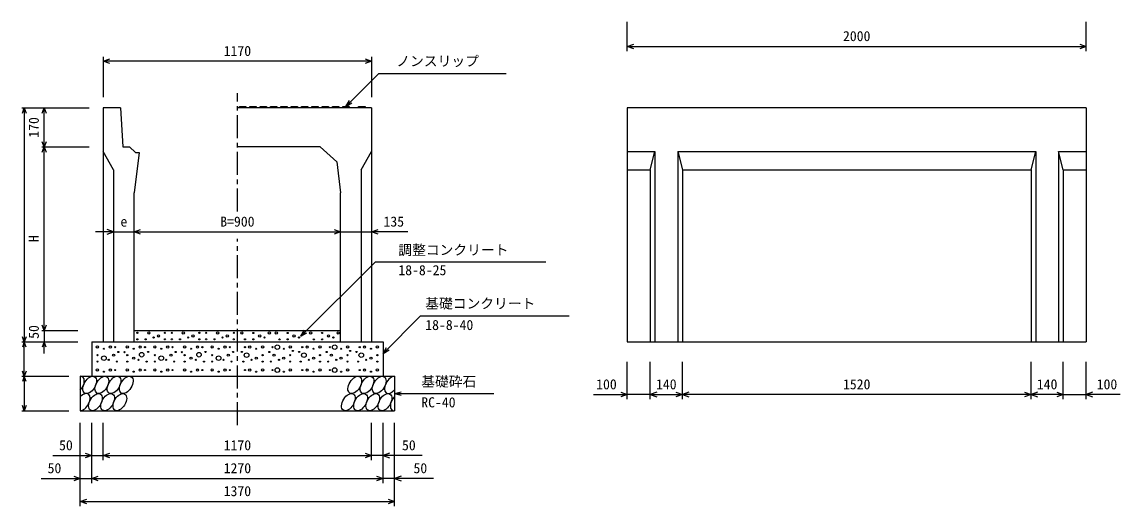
# Model space of a CAD drawing. Units: millimetres, scale not verified. Extents: x -16800 to 16800, y -5940 to 5940.
# Drawn here: x -12243 to -7456, y 520 to 2630 of the extents above; entities that cross this region are included whole.
import ezdxf
from ezdxf.enums import TextEntityAlignment as Align

# ---------------------------------------------------------------- set-up
doc = ezdxf.new("R2010")
doc.units = ezdxf.units.MM
doc.header["$LTSCALE"] = 20
doc.linetypes.add('CHAIN1', pattern=[8, 5, -1, 1, -1])
for name, color, linetype, lineweight in [('0-0_DIM', 7, 'Continuous', 25), ('0-2_HATCH', 6, 'Continuous', 25), ('0-5_OUTLINE', 3, 'Continuous', 25)]:
    doc.layers.add(name, color=color, linetype=linetype, lineweight=lineweight)
doc.styles.add('ＭＳ ゴシック', font='')
doc.styles.get('ＭＳ ゴシック').set_extended_font_data('MS Gothic')

msp = doc.modelspace()

# ---------------------------------------------------------------- linework, layer by layer
at = {"layer": '0-0_DIM'}
for p, q in [((-9603.83, 2503.44), (-9603.83, 2630.11)), ((-7603.83, 2503.44), (-7603.83, 2630.11)), ((-9603.83, 2523.44), (-7603.83, 2523.44)), ((-11888.42, 2478.65), (-11888.42, 2301.91)), ((-10718.42, 2458.65), (-11888.42, 2458.65)), ((-10718.42, 2478.65), (-10718.42, 2301.91)), ((-10830.42, 2261.94), (-10688.21, 2404.15)), ((-10131.32, 2404.15), (-10688.21, 2404.15)), ((-12242.62, 2255.44), (-11949.29, 2255.44)), ((-12232.62, 2255.44), (-12232.62, 1235.44)), ((-12145.96, 2085.44), (-12145.96, 2255.44)), ((-10830.42, 2261.94), (-10815.42, 2287.92)), ((-10830.42, 2261.94), (-10804.44, 2276.94)), ((-12155.96, 2085.44), (-11949.29, 2085.44)), ((-12145.96, 1285.44), (-12145.96, 2085.44)), ((-11843.42, 1714.79), (-11922.06, 1714.79)), ((-11843.42, 1714.79), (-11753.42, 1714.79)), ((-11753.42, 1714.79), (-10853.42, 1714.82)), ((-10853.42, 1714.82), (-10718.42, 1714.82)), ((-10560.95, 1714.82), (-10718.42, 1714.82)), ((-11026.5, 1260.44), (-10702.04, 1584.91)), ((-10702.04, 1584.91), (-9958.49, 1584.91)), ((-10504.77, 1349.1), (-10668.42, 1185.44)), ((-10504.77, 1349.1), (-9857.89, 1349.1)), ((-12155.96, 1285.44), (-11999.29, 1285.44)), ((-12145.96, 1285.44), (-12145.96, 1235.44)), ((-11026.5, 1260.44), (-11011.5, 1286.42)), ((-11026.5, 1260.44), (-11000.52, 1275.44)), ((-12242.62, 1235.44), (-11999.29, 1235.44)), ((-12232.62, 1085.44), (-12232.62, 1235.44)), ((-12145.96, 1235.44), (-12154.16, 1212.89)), ((-12137.75, 1212.89), (-12145.96, 1235.44)), ((-12145.96, 1185.44), (-12145.96, 1235.44)), ((-10668.42, 1185.44), (-10653.42, 1211.42)), ((-10668.42, 1185.44), (-10642.44, 1200.44)), ((-9603.83, 985.52), (-9603.83, 1149.27)), ((-9503.83, 985.52), (-9503.83, 1149.27)), ((-9363.83, 985.52), (-9363.83, 1149.27)), ((-7843.83, 985.52), (-7843.83, 1149.27)), ((-7703.83, 985.52), (-7703.83, 1149.27)), ((-7603.83, 985.52), (-7603.83, 1149.27)), ((-12242.62, 1085.44), (-12038.42, 1085.44)), ((-12232.62, 1085.44), (-12240.83, 1062.89)), ((-12232.62, 1085.44), (-12232.62, 935.44)), ((-12224.41, 1062.89), (-12232.62, 1085.44)), ((-10618.42, 1010.44), (-10589.44, 1018.21)), ((-10618.42, 1010.44), (-10589.44, 1002.68)), ((-10618.42, 1010.44), (-10185.11, 1010.44)), ((-9751.56, 1005.52), (-9603.83, 1005.52)), ((-9503.83, 1005.52), (-9603.83, 1005.52)), ((-9503.83, 1005.52), (-9363.83, 1005.52)), ((-7843.83, 1005.52), (-9363.83, 1005.52)), ((-7703.83, 1005.52), (-7843.83, 1005.52)), ((-7703.83, 1005.52), (-7603.83, 1005.52)), ((-7456.09, 1005.52), (-7603.83, 1005.52)), ((-12232.62, 935.44), (-12240.83, 957.99)), ((-12224.41, 957.99), (-12232.62, 935.44)), ((-12242.62, 935.44), (-12038.42, 935.44)), ((-11988.42, 519.93), (-11988.42, 882.27)), ((-11938.42, 619.93), (-11938.42, 882.27)), ((-11888.42, 719.93), (-11888.42, 882.27)), ((-10718.42, 719.93), (-10718.42, 882.27)), ((-10668.42, 619.93), (-10668.42, 882.27)), ((-10618.42, 519.93), (-10618.42, 882.27)), ((-12108.42, 739.93), (-11888.42, 739.93)), ((-11966.61, 750.19), (-11938.42, 739.93)), ((-11938.42, 739.93), (-11966.61, 729.67)), ((-11888.42, 739.93), (-11860.23, 750.19)), ((-11888.42, 739.93), (-10718.42, 739.93)), ((-11860.23, 729.67), (-11888.42, 739.93)), ((-10746.61, 750.19), (-10718.42, 739.93)), ((-10718.42, 739.93), (-10746.61, 729.67)), ((-10498.42, 739.93), (-10718.42, 739.93)), ((-10640.23, 750.19), (-10668.42, 739.93)), ((-10668.42, 739.93), (-10640.23, 729.67)), ((-12158.42, 639.93), (-11938.42, 639.93)), ((-12016.61, 650.19), (-11988.42, 639.93)), ((-11988.42, 639.93), (-12016.61, 629.67)), ((-11938.42, 639.93), (-11910.23, 650.19)), ((-11910.23, 629.67), (-11938.42, 639.93)), ((-11938.42, 639.93), (-10668.42, 639.93)), ((-10696.61, 650.19), (-10668.42, 639.93)), ((-10668.42, 639.93), (-10696.61, 629.67)), ((-10448.42, 639.93), (-10668.42, 639.93)), ((-10590.23, 650.19), (-10618.42, 639.93)), ((-10618.42, 639.93), (-10590.23, 629.67)), ((-11988.42, 539.93), (-10618.42, 539.93)), ((-10646.61, 550.19), (-10618.42, 539.93)), ((-10618.42, 539.93), (-10646.61, 529.67))]:
    msp.add_line(p, q, dxfattribs=at)
at = {"layer": '0-0_DIM', "linetype": 'CHAIN1'}
for p, q in [((-11303.42, 1803.43), (-11303.42, 2319.15)), ((-11303.42, 873.02), (-11303.42, 1685.07))]:
    msp.add_line(p, q, dxfattribs=at)
at = {"layer": '0-0_DIM'}
for points in [[(-9575.64, 2513.18), (-9603.83, 2523.44), (-9575.64, 2533.7)], [(-7632.02, 2533.7), (-7603.83, 2523.44), (-7632.02, 2513.18)], [(-11860.19, 2448.39), (-11888.38, 2458.65), (-11860.19, 2468.91)], [(-10746.57, 2468.91), (-10718.38, 2458.65), (-10746.57, 2448.39)], [(-12240.83, 2232.89), (-12232.62, 2255.44), (-12224.41, 2232.89)], [(-12154.16, 2232.89), (-12145.96, 2255.44), (-12137.75, 2232.89)], [(-12137.75, 2107.99), (-12145.96, 2085.44), (-12154.16, 2107.99)], [(-12154.16, 2062.89), (-12145.96, 2085.44), (-12137.75, 2062.89)], [(-11871.61, 1704.53), (-11843.42, 1714.79), (-11871.61, 1725.05)], [(-11725.23, 1704.53), (-11753.42, 1714.79), (-11725.23, 1725.05)], [(-10881.61, 1725.08), (-10853.42, 1714.82), (-10881.61, 1704.56)], [(-10690.23, 1704.56), (-10718.42, 1714.82), (-10690.23, 1725.08)], [(-12137.75, 1307.99), (-12145.96, 1285.44), (-12154.16, 1307.99)], [(-12224.41, 1257.99), (-12232.62, 1235.44), (-12240.83, 1257.99)], [(-12224.41, 1212.89), (-12232.62, 1235.44), (-12240.83, 1212.89)], [(-12224.41, 1107.99), (-12232.62, 1085.44), (-12240.83, 1107.99)], [(-9632.02, 1015.78), (-9603.83, 1005.52), (-9632.02, 995.26)], [(-9475.64, 1015.78), (-9503.83, 1005.52), (-9475.64, 995.26)], [(-9392.02, 1015.78), (-9363.83, 1005.52), (-9392.02, 995.26)], [(-9335.64, 1015.78), (-9363.83, 1005.52), (-9335.64, 995.26)], [(-7872.02, 1015.78), (-7843.83, 1005.52), (-7872.02, 995.26)], [(-7815.64, 1015.78), (-7843.83, 1005.52), (-7815.64, 995.26)], [(-7732.02, 1015.78), (-7703.83, 1005.52), (-7732.02, 995.26)], [(-7575.64, 1015.78), (-7603.83, 1005.52), (-7575.64, 995.26)], [(-11960.23, 529.67), (-11988.42, 539.93), (-11960.23, 550.19)]]:
    msp.add_lwpolyline(points, dxfattribs=at)
at = {"layer": '0-2_HATCH'}
for points in [[(-11295.42, 2255.44), (-11294.42, 2261.94), (-11266.42, 2261.94), (-11265.42, 2255.44)], [(-11250.42, 2255.44), (-11249.42, 2261.94), (-11221.42, 2261.94), (-11220.42, 2255.44)], [(-11205.42, 2255.44), (-11204.42, 2261.94), (-11176.42, 2261.94), (-11175.42, 2255.44)], [(-11160.42, 2255.44), (-11159.42, 2261.94), (-11131.42, 2261.94), (-11130.42, 2255.44)], [(-11115.42, 2255.44), (-11114.42, 2261.94), (-11086.42, 2261.94), (-11085.42, 2255.44)], [(-11070.42, 2255.44), (-11069.42, 2261.94), (-11041.42, 2261.94), (-11040.42, 2255.44)], [(-11025.42, 2255.44), (-11024.42, 2261.94), (-10996.42, 2261.94), (-10995.42, 2255.44)], [(-10980.42, 2255.44), (-10979.42, 2261.94), (-10951.42, 2261.94), (-10950.42, 2255.44)], [(-10935.42, 2255.44), (-10934.42, 2261.94), (-10906.42, 2261.94), (-10905.42, 2255.44)], [(-10890.42, 2255.44), (-10889.42, 2261.94), (-10861.42, 2261.94), (-10860.42, 2255.44)], [(-10845.42, 2255.44), (-10844.42, 2261.94), (-10816.42, 2261.94), (-10815.42, 2255.44)], [(-10775.92, 2255.44), (-10774.92, 2261.94), (-10746.92, 2261.94), (-10745.92, 2255.44)]]:
    msp.add_lwpolyline(points, dxfattribs=at)
for centre, radius in [((-11739.45, 1274.75), 2.5), ((-11739.45, 1246.74), 2.5), ((-11703.56, 1246.74), 2.5), ((-11689.54, 1274.75), 5), ((-11668.52, 1254.62), 2.5), ((-11647.49, 1261.62), 5), ((-11619.45, 1274.75), 2.5), ((-11619.45, 1246.74), 2.5), ((-11589.45, 1274.75), 2.5), ((-11589.45, 1246.74), 2.5), ((-11553.56, 1246.74), 2.5), ((-11539.54, 1274.75), 5), ((-11518.52, 1254.62), 2.5), ((-11497.49, 1261.62), 5), ((-11469.45, 1274.75), 2.5), ((-11469.45, 1246.74), 2.5), ((-11439.45, 1274.75), 2.5), ((-11439.45, 1246.74), 2.5), ((-11403.56, 1246.74), 2.5), ((-11389.54, 1274.75), 5), ((-11368.52, 1254.62), 2.5), ((-11347.49, 1261.62), 5), ((-11319.45, 1274.75), 2.5), ((-11319.45, 1246.74), 2.5), ((-11284.28, 1274.47), 5), ((-11270.26, 1246.46), 2.5), ((-11234.38, 1274.47), 2.5), ((-11234.38, 1246.46), 2.5), ((-11206.34, 1261.34), 5), ((-11185.31, 1254.33), 2.5), ((-11164.28, 1274.47), 5), ((-11134.28, 1274.47), 5), ((-11120.26, 1246.46), 2.5), ((-11084.38, 1274.47), 2.5), ((-11084.38, 1246.46), 2.5), ((-11056.34, 1261.34), 5), ((-11035.31, 1254.33), 2.5), ((-11014.28, 1274.47), 5), ((-10984.28, 1274.47), 5), ((-10970.26, 1246.46), 2.5), ((-10934.38, 1274.47), 2.5), ((-10934.38, 1246.46), 2.5), ((-10906.34, 1261.34), 5), ((-10885.31, 1254.33), 2.5), ((-10864.28, 1274.47), 5), ((-11913.45, 1213.49), 5), ((-11885.41, 1205.62), 2.5), ((-11857.38, 1212.62), 5), ((-11836.35, 1212.62), 2.5), ((-11783.45, 1213.49), 5), ((-11755.41, 1205.62), 2.5), ((-11727.38, 1212.62), 5), ((-11706.35, 1212.62), 2.5), ((-11663.45, 1213.49), 5), ((-11635.41, 1205.62), 2.5), ((-11607.38, 1212.62), 5), ((-11586.35, 1212.62), 2.5), ((-11533.45, 1213.49), 5), ((-11505.41, 1205.62), 2.5), ((-11477.38, 1212.62), 5), ((-11456.35, 1212.62), 2.5), ((-11413.45, 1213.49), 5), ((-11385.41, 1205.62), 2.5), ((-11357.38, 1212.62), 5), ((-11336.35, 1212.62), 2.5), ((-11270.49, 1212.62), 2.5), ((-11249.46, 1212.62), 5), ((-11221.43, 1205.62), 2.5), ((-11193.39, 1213.49), 5), ((-11150.49, 1212.62), 2.5), ((-11129.46, 1212.62), 10), ((-11101.43, 1205.62), 2.5), ((-11073.39, 1213.49), 5), ((-11062.05, 1195.93), 2.5), ((-11020.49, 1212.62), 2.5), ((-10999.46, 1212.62), 5), ((-10971.43, 1205.62), 2.5), ((-10943.39, 1213.49), 5), ((-10900.49, 1212.62), 2.5), ((-10879.46, 1212.62), 10), ((-10851.43, 1205.62), 2.5), ((-10823.39, 1213.49), 5), ((-10812.05, 1195.93), 2.5), ((-10770.49, 1212.62), 2.5), ((-10749.46, 1212.62), 5), ((-10721.43, 1205.62), 2.5), ((-10693.39, 1213.49), 5), ((-11913.45, 1177.6), 2.5), ((-11913.45, 1149.59), 2.5), ((-11885.41, 1164.47), 10), ((-11864.39, 1157.47), 2.5), ((-11843.36, 1177.6), 5), ((-11829.34, 1149.59), 2.5), ((-11822.33, 1191.61), 2.5), ((-11795.87, 1190.7), 2.5), ((-11783.45, 1177.6), 2.5), ((-11783.45, 1149.59), 2.5), ((-11755.41, 1164.47), 5), ((-11734.39, 1157.47), 2.5), ((-11720.84, 1179.61), 10), ((-11699.34, 1149.59), 2.5), ((-11692.33, 1191.61), 2.5), ((-11663.45, 1177.6), 2.5), ((-11663.45, 1149.59), 2.5), ((-11635.41, 1164.47), 10), ((-11614.39, 1157.47), 2.5), ((-11593.36, 1177.6), 5), ((-11579.34, 1149.59), 2.5), ((-11572.33, 1191.61), 2.5), ((-11545.87, 1190.7), 2.5), ((-11533.45, 1177.6), 2.5), ((-11533.45, 1149.59), 2.5), ((-11505.41, 1164.47), 5), ((-11484.39, 1157.47), 2.5), ((-11470.84, 1179.61), 10), ((-11449.34, 1149.59), 2.5), ((-11442.33, 1191.61), 2.5), ((-11413.45, 1177.6), 2.5), ((-11413.45, 1149.59), 2.5), ((-11385.41, 1164.47), 10), ((-11364.39, 1157.47), 2.5), ((-11343.36, 1177.6), 5), ((-11329.34, 1149.59), 2.5), ((-11322.33, 1191.61), 2.5), ((-11284.51, 1191.61), 2.5), ((-11277.5, 1149.59), 2.5), ((-11263.48, 1177.6), 10), ((-11242.45, 1157.47), 2.5), ((-11221.43, 1164.47), 5), ((-11193.39, 1177.6), 2.5), ((-11193.39, 1149.59), 2.5), ((-11164.51, 1191.61), 2.5), ((-11157.5, 1149.59), 2.5), ((-11143.48, 1177.6), 5), ((-11122.45, 1157.47), 2.5), ((-11101.43, 1164.47), 5), ((-11073.39, 1177.6), 2.5), ((-11073.39, 1149.59), 2.5), ((-11034.51, 1191.61), 2.5), ((-11027.5, 1149.59), 2.5), ((-11013.48, 1177.6), 10), ((-10992.45, 1157.47), 2.5), ((-10971.43, 1164.47), 5), ((-10943.39, 1177.6), 2.5), ((-10943.39, 1149.59), 2.5), ((-10914.51, 1191.61), 2.5), ((-10907.5, 1149.59), 2.5), ((-10893.48, 1177.6), 5), ((-10872.45, 1157.47), 2.5), ((-10851.43, 1164.47), 5), ((-10823.39, 1177.6), 2.5), ((-10823.39, 1149.59), 2.5), ((-10784.51, 1191.61), 2.5), ((-10777.5, 1149.59), 2.5), ((-10763.48, 1177.6), 10), ((-10742.45, 1157.47), 2.5), ((-10721.43, 1164.47), 5), ((-10693.39, 1177.6), 2.5), ((-10693.39, 1149.59), 2.5), ((-11913.45, 1113.49), 5), ((-11885.41, 1105.62), 2.5), ((-11857.38, 1112.62), 5), ((-11836.35, 1112.62), 2.5), ((-11783.45, 1113.49), 5), ((-11755.41, 1105.62), 2.5), ((-11727.38, 1112.62), 5), ((-11706.35, 1112.62), 2.5), ((-11663.45, 1113.49), 5), ((-11635.41, 1105.62), 2.5), ((-11607.38, 1112.62), 5), ((-11586.35, 1112.62), 2.5), ((-11533.45, 1113.49), 5), ((-11505.41, 1105.62), 2.5), ((-11477.38, 1112.62), 5), ((-11456.35, 1112.62), 2.5), ((-11413.45, 1113.49), 5), ((-11385.41, 1105.62), 2.5), ((-11357.38, 1112.62), 5), ((-11336.35, 1112.62), 2.5), ((-11270.49, 1112.62), 2.5), ((-11249.46, 1112.62), 5), ((-11221.43, 1105.62), 2.5), ((-11193.39, 1113.49), 5), ((-11150.49, 1112.62), 2.5), ((-11129.46, 1112.62), 10), ((-11101.43, 1105.62), 2.5), ((-11073.39, 1113.49), 5), ((-11020.49, 1112.62), 2.5), ((-10999.46, 1112.62), 5), ((-10971.43, 1105.62), 2.5), ((-10943.39, 1113.49), 5), ((-10900.49, 1112.62), 2.5), ((-10879.46, 1112.62), 10), ((-10851.43, 1105.62), 2.5), ((-10823.39, 1113.49), 5), ((-10770.49, 1112.62), 2.5), ((-10749.46, 1112.62), 5), ((-10721.43, 1105.62), 2.5), ((-10693.39, 1113.49), 5)]:
    msp.add_circle(centre, radius, dxfattribs=at)
for centre, start_param, end_param in [((-12000.78, 1047.92), 4.385593, 6.6745444), ((-10632.28, 1047.92), 0.3357715, 4.4411806), ((-11975.46, 972.93), 3.5111464, 7.548991), ((-10606.96, 972.93), 1.2110787, 3.5658734)]:
    msp.add_ellipse(centre, major_axis=(21.81, 35.31), ratio=0.5792, start_param=start_param, end_param=end_param, dxfattribs=at)
for centre in [(-11947.58, 1047.92), (-11894.37, 1047.92), (-11841.16, 1047.92), (-11787.95, 1047.92), (-10791.9, 1047.92), (-10738.7, 1047.92), (-10685.49, 1047.92), (-11922.25, 972.93), (-11869.05, 972.93), (-11815.84, 972.93), (-10819.79, 972.93), (-10766.58, 972.93), (-10713.37, 972.93), (-10660.17, 972.93)]:
    msp.add_ellipse(centre, major_axis=(21.81, 35.31), ratio=0.5792, dxfattribs=at)
at = {"layer": '0-5_OUTLINE'}
for p, q in [((-11813.42, 2255.44), (-11803.42, 2085.46)), ((-10718.42, 2255.44), (-11303.42, 2255.44)), ((-10718.42, 2255.44), (-10718.42, 1235.44)), ((-7603.83, 2255.44), (-9603.83, 2255.44)), ((-7603.83, 2255.44), (-7603.83, 1235.44)), ((-11843.42, 1985.44), (-11888.42, 2065.44)), ((-11731.54, 2060.46), (-11753.42, 1885.44)), ((-10943.42, 2085.44), (-11303.42, 2085.44)), ((-10763.42, 1985.44), (-10718.42, 2065.44)), ((-9603.83, 2065.44), (-9483.83, 2065.44)), ((-9503.83, 1985.44), (-9483.83, 2065.44)), ((-9483.83, 2065.44), (-9483.83, 1235.44)), ((-9383.83, 2065.44), (-9363.83, 1985.44)), ((-9383.83, 2065.44), (-7823.83, 2065.44)), ((-9383.83, 2065.44), (-9383.83, 1235.44)), ((-7843.83, 1985.44), (-7823.83, 2065.44)), ((-7823.83, 2065.44), (-7823.83, 1235.44)), ((-7723.83, 2065.44), (-7603.83, 2065.44)), ((-7703.83, 1985.44), (-7723.83, 2065.44)), ((-7723.83, 2065.44), (-7723.83, 1235.44)), ((-11843.42, 1985.44), (-11843.42, 1235.44)), ((-10763.42, 1985.44), (-10763.42, 1235.44)), ((-9603.83, 1985.44), (-9503.83, 1985.44)), ((-9503.83, 1985.44), (-9503.83, 1235.44)), ((-9363.83, 1985.44), (-7843.83, 1985.44)), ((-9363.83, 1985.44), (-9363.83, 1235.44)), ((-7843.83, 1985.44), (-7843.83, 1235.44)), ((-7703.83, 1985.44), (-7603.83, 1985.44)), ((-7703.83, 1985.44), (-7703.83, 1235.44)), ((-11753.42, 1235.44), (-11753.42, 1885.44)), ((-10853.42, 1235.44), (-10853.42, 1885.44)), ((-11753.42, 1285.44), (-10853.42, 1285.44)), ((-11938.42, 1235.44), (-11938.42, 1085.44)), ((-11938.42, 1235.44), (-10668.42, 1235.44)), ((-11888.42, 1235.44), (-11753.42, 1235.44)), ((-10853.42, 1235.44), (-10718.42, 1235.44)), ((-10668.42, 1235.44), (-10668.42, 1085.44)), ((-11988.42, 1085.44), (-11988.42, 935.44)), ((-11988.42, 1085.44), (-10618.42, 1085.44)), ((-10618.42, 1085.44), (-10618.42, 935.44)), ((-11988.42, 935.44), (-10618.42, 935.44))]:
    msp.add_line(p, q, dxfattribs=at)
for points in [[(-11813.42, 2255.44), (-11888.42, 2255.44), (-11888.42, 1235.44)], [(-9603.83, 2255.44), (-9603.83, 1235.44), (-7603.83, 1235.44)], [(-11803.42, 2085.46), (-11773.42, 2085.46), (-11748.42, 2060.46), (-11731.54, 2060.46)], [(-10943.42, 2085.44), (-10870.36, 2020.94), (-10853.42, 1885.44)]]:
    msp.add_lwpolyline(points, dxfattribs=at)

# ---------------------------------------------------------------- texts
at = {"layer": '0-0_DIM', "style": 'ＭＳ ゴシック'}
for s, p in [('2000', (-8663.83, 2533.44)), ('1170', (-11363.42, 2468.65)), ('ノンスリップ', (-10610.9, 2424.33)), ('e', (-11813.42, 1724.79)), ('B=900', (-11378.42, 1724.82)), ('135', (-10666.74, 1724.82)), ('調整コンクリート', (-10602.04, 1601.33)), ('18-8-25', (-10602.04, 1513.05)), ('基礎コンクリート', (-10484.76, 1367.83)), ('18-8-40', (-10484.76, 1274.02)), ('基礎砕石', (-10502.1, 1027.61)), ('100', (-9739.72, 1015.52)), ('140', (-9478.83, 1015.52)), ('1520', (-8663.83, 1015.52)), ('140', (-7818.83, 1015.52)), ('100', (-7557.93, 1015.52)), ('RC-40', (-10502.1, 936.92)), ('50', (-12080.86, 749.93)), ('1170', (-11363.42, 749.93)), ('50', (-10585.98, 749.93)), ('50', (-12130.86, 649.93)), ('1270', (-11363.42, 649.93)), ('50', (-10535.98, 649.93)), ('1370', (-11363.42, 549.93))]:
    msp.add_text(s, height=43.99, dxfattribs=at).set_placement(p, align=Align.BOTTOM_LEFT)
for s, p in [('170', (-12155.96, 2125.44)), ('H', (-12155.96, 1670.44)), ('50', (-12155.96, 1248.77))]:
    msp.add_text(s, height=43.99, rotation=90, dxfattribs=at).set_placement(p, align=Align.BOTTOM_LEFT)

doc.saveas('drawing.dxf')
